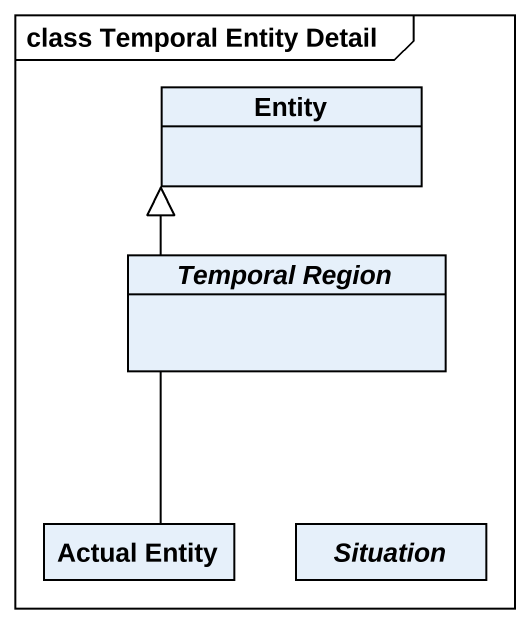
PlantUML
@startuml
mainframe class Temporal Entity Detail
hide circle
hide empty members
class "Entity" as Entity_
abstract class "Temporal Region" as Temporal_Region
class "Actual Entity" as Actual_Entity
abstract class Situation
Actual_Entity -up-|> Entity_
@enduml
